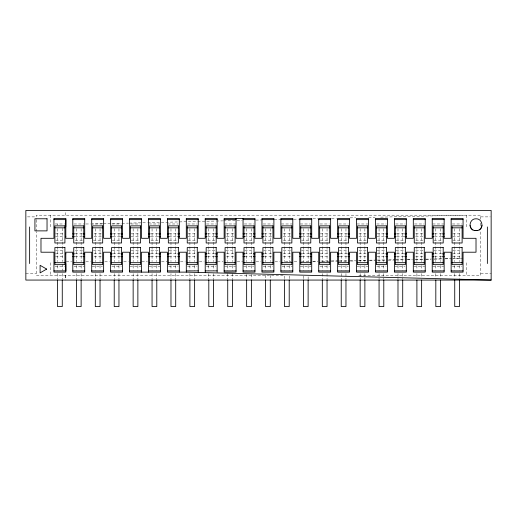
<?xml version="1.0" encoding="UTF-8"?>
<svg xmlns="http://www.w3.org/2000/svg" width="517" height="517" viewBox="0 0 517 517"><rect width="100%" height="100%" fill="white"/><g stroke="black" fill="none" stroke-linecap="round" stroke-linejoin="round"><path stroke-width="0.39" stroke-dasharray="2.58 1.94" d="M65.375 215.182L65.426 211.24M102.618 223.725L92.142 223.977L102.418 223.977M103.426 223.712L121.159 223.292M121.967 223.273L128.416 223.118M129.218 223.098L146.951 222.678M147.759 222.659L196.925 221.496M197.733 221.476L215.466 221.056M216.268 221.037L222.717 220.888M223.525 220.869L242.066 220.429M255.766 220.1L261.408 219.971M274.301 219.667L279.949 219.531M293.65 219.208L298.483 219.092M312.992 218.749L317.832 218.633M331.533 218.31L336.367 218.193M350.074 217.87L355.715 217.735M368.608 217.431L375.058 217.276M380.699 217.146L463.723 215.182M322.362 261.738L330.389 261.55M331.197 261.531L338.422 261.363M339.23 261.344L349.666 261.098M350.468 261.079L355.289 260.969M358.501 260.891L366.534 260.704M369.745 260.626L374.567 260.516M377.778 260.439L385.01 260.271M388.222 260.2L395.447 260.032M396.255 260.012L404.288 259.825M407.499 259.747L412.314 259.637M415.532 259.56L425.168 259.334M425.969 259.314L430.79 259.204M434.002 259.127L442.035 258.939M445.247 258.868L450.068 258.752M462.915 258.455L453.28 258.681L461.3 258.481M285.345 261.738L291 261.634M294.225 261.57L298.264 261.499M301.489 261.434L309.56 261.285M312.791 261.227L317.632 261.137M320.863 261.079L330.544 260.898M331.352 260.885L338.616 260.749M339.423 260.736L349.111 260.555M349.919 260.542L355.567 260.439M358.798 260.374L366.062 260.245M369.287 260.18L376.55 260.051M377.358 260.032L385.43 259.883M388.661 259.825L395.117 259.702M395.925 259.689L406.414 259.495M407.222 259.482L412.062 259.392M415.293 259.334L424.98 259.153M425.788 259.14L431.437 259.03M434.661 258.972L441.925 258.836M445.156 258.778L452.42 258.642M27.453 216.882L36.255 216.882M480.745 216.882L490.349 216.882M55.157 223.977L64.644 223.977M74.015 223.977L84.29 223.977M85.861 223.977L90.572 223.977M111.846 223.977L121.333 223.977M130.769 223.977L140.249 223.977M148.896 223.977L159.96 223.977M167.812 223.977L178.087 223.977M187.516 223.977L197.003 223.977M206.432 223.977L215.919 223.977M224.559 223.977L235.629 223.977M244.27 223.977L253.757 223.977M263.185 223.977L272.672 223.977M281.313 223.977L292.376 223.977M300.228 223.977L310.504 223.977M319.939 223.977L329.419 223.977M338.855 223.977L348.342 223.977M356.982 223.977L368.046 223.977M376.686 223.977L386.173 223.977M395.608 223.977L405.089 223.977M414.524 223.977L424.011 223.977M432.651 223.977L443.715 223.977M452.356 223.977L461.843 223.977M55.532 233.858L64.27 233.858M75.185 233.858L82.332 233.858M94.1 233.858L101.248 233.858M113.016 233.858L120.17 233.858M131.137 233.858L139.881 233.858M150.854 233.858L158.002 233.858M168.975 233.858L176.917 233.858M187.891 233.858L196.628 233.858M207.601 233.858L215.55 233.858M226.517 233.858L233.671 233.858M244.644 233.858L252.587 233.858M264.355 233.858L272.297 233.858M283.271 233.858L290.418 233.858M302.187 233.858L309.34 233.858M320.307 233.858L329.051 233.858M340.024 233.858L347.967 233.858M358.94 233.858L366.088 233.858M377.061 233.858L385.003 233.858M396.772 233.858L403.926 233.858M415.687 233.858L423.636 233.858M434.61 233.858L441.757 233.858M452.73 233.858L461.468 233.858M55.532 236.696L64.27 236.696M75.185 236.696L82.332 236.696M94.1 236.696L101.248 236.696M113.016 236.696L120.17 236.696M131.137 236.696L139.881 236.696M150.854 236.696L158.002 236.696M168.975 236.696L176.917 236.696M187.891 236.696L196.628 236.696M207.601 236.696L215.55 236.696M226.517 236.696L233.671 236.696M244.644 236.696L252.587 236.696M264.355 236.696L272.297 236.696M283.271 236.696L290.418 236.696M302.187 236.696L309.34 236.696M320.307 236.696L329.051 236.696M340.024 236.696L347.967 236.696M358.94 236.696L366.088 236.696M377.061 236.696L385.003 236.696M396.772 236.696L403.926 236.696M415.687 236.696L423.636 236.696M434.61 236.696L441.757 236.696M452.73 236.696L461.468 236.696M55.662 240.166L64.14 240.166M75.288 240.166L82.998 240.166M93.435 240.166L101.145 240.166M112.351 240.166L120.836 240.166M131.266 240.166L139.752 240.166M150.958 240.166L158.667 240.166M169.104 240.166L176.814 240.166M188.02 240.166L196.505 240.166M207.705 240.166L215.421 240.166M225.851 240.166L233.568 240.166M244.767 240.166L253.252 240.166M263.689 240.166L272.168 240.166M283.374 240.166L291.09 240.166M301.521 240.166L309.231 240.166M320.437 240.166L328.922 240.166M339.352 240.166L347.838 240.166M359.044 240.166L366.753 240.166M377.19 240.166L384.9 240.166M396.106 240.166L404.591 240.166M415.797 240.166L423.507 240.166M433.937 240.166L441.654 240.166M452.86 240.166L461.338 240.166M55.662 250.351L64.14 250.351M75.288 250.351L82.998 250.351M93.435 250.351L101.145 250.351M112.351 250.351L120.836 250.351M131.266 250.351L139.752 250.351M150.958 250.351L158.667 250.351M169.104 250.351L176.814 250.351M188.02 250.351L196.505 250.351M207.705 250.351L215.421 250.351M225.851 250.351L233.568 250.351M244.767 250.351L253.252 250.351M263.689 250.351L272.168 250.351M283.374 250.351L291.09 250.351M301.521 250.351L309.231 250.351M320.437 250.351L328.922 250.351M339.352 250.351L347.838 250.351M359.044 250.351L366.753 250.351M377.19 250.351L384.9 250.351M396.106 250.351L404.591 250.351M415.797 250.351L423.507 250.351M433.937 250.351L441.654 250.351M452.86 250.351L461.338 250.351M55.532 253.821L64.27 253.821M75.185 253.821L82.332 253.821M94.1 253.821L101.248 253.821M113.016 253.821L120.17 253.821M131.137 253.821L139.881 253.821M150.854 253.821L158.002 253.821M168.975 253.821L176.917 253.821M187.891 253.821L196.628 253.821M207.601 253.821L215.55 253.821M226.517 253.821L233.671 253.821M244.644 253.821L252.587 253.821M264.355 253.821L272.297 253.821M283.271 253.821L290.418 253.821M302.187 253.821L309.34 253.821M320.307 253.821L329.051 253.821M340.024 253.821L347.967 253.821M358.94 253.821L366.088 253.821M377.061 253.821L385.003 253.821M396.772 253.821L403.926 253.821M415.687 253.821L423.636 253.821M434.61 253.821L441.757 253.821M452.73 253.821L461.468 253.821M55.532 256.658L64.27 256.658M75.185 256.658L82.332 256.658M94.1 256.658L101.248 256.658M113.016 256.658L120.17 256.658M131.137 256.658L139.881 256.658M150.854 256.658L158.002 256.658M168.975 256.658L176.917 256.658M187.891 256.658L196.628 256.658M207.601 256.658L215.55 256.658M226.517 256.658L233.671 256.658M244.644 256.658L252.587 256.658M264.355 256.658L272.297 256.658M283.271 256.658L290.418 256.658M302.187 256.658L309.34 256.658M320.307 256.658L329.051 256.658M340.024 256.658L347.967 256.658M358.94 256.658L366.088 256.658M377.061 256.658L385.003 256.658M396.772 256.658L403.926 256.658M415.687 256.658L423.636 256.658M434.61 256.658L441.757 256.658M452.73 256.658L461.468 256.658M66.215 261.809L71.669 261.809M85.861 261.809L90.572 261.809M104.777 261.809L109.488 261.809M123.699 261.809L128.403 261.809M141.826 261.809L147.326 261.809M161.53 261.809L167.023 261.809M180.446 261.809L185.157 261.809M199.362 261.809L204.073 261.809M217.495 261.809L222.989 261.809M237.2 261.809L242.693 261.809M256.115 261.809L260.827 261.809M275.031 261.809L279.742 261.809M312.869 261.809L317.574 261.809M55.157 266.539L64.644 266.539M74.015 266.539L84.29 266.539M92.142 266.539L102.418 266.539M111.846 266.539L121.333 266.539M129.974 266.539L141.044 266.539M148.896 266.539L159.96 266.539M168.6 266.539L178.087 266.539M187.516 266.539L197.003 266.539M206.432 266.539L215.919 266.539M224.559 266.539L235.629 266.539M243.481 266.539L253.757 266.539M263.185 266.539L272.672 266.539M282.101 266.539L292.376 266.539M300.228 266.539L311.299 266.539M319.939 266.539L329.419 266.539M338.066 266.539L348.342 266.539M356.982 266.539L368.046 266.539M376.686 266.539L386.173 266.539M394.814 266.539L405.089 266.539M413.729 266.539L424.8 266.539M432.651 266.539L443.715 266.539M452.356 266.539L461.843 266.539M25.85 273.635L36.255 273.635M480.745 273.635L491.15 273.635M283.096 275.335L36.255 275.335L36.255 232.068M358.843 275.335L480.745 275.335L480.745 230.472M480.745 219.279L480.745 215.182L36.255 215.182L36.255 219.279M480.745 223.06L480.745 226.885M466.56 215.182L466.56 227.706M466.56 262.81L466.56 275.335M459.464 228.708L459.464 261.583M459.464 265.596L459.464 270.417M459.464 273.629L459.464 278.521M454.734 228.708L454.734 261.583M454.734 265.596L454.734 270.417M454.734 273.629L454.734 277.719M440.549 228.708L440.549 261.583M440.549 265.596L440.549 270.417M440.549 273.629L440.549 277.719M435.818 228.708L435.818 261.583M435.818 265.596L435.818 270.417M435.818 273.629L435.818 277.719M421.633 228.708L421.633 261.583M421.633 265.596L421.633 270.417M421.633 273.629L421.633 276.918M416.902 228.708L416.902 261.583M416.902 265.596L416.902 270.417M416.902 273.629L416.902 276.918M402.711 228.708L402.711 261.583M402.711 265.596L402.711 270.417M402.711 273.629L402.711 279.322M397.987 228.708L397.987 261.583M397.987 265.596L397.987 270.417M397.987 273.629L397.987 279.322M383.795 228.708L383.795 261.583M383.795 265.596L383.795 270.417M383.795 273.629L383.795 279.322M379.064 228.708L379.064 261.583M379.064 265.596L379.064 270.417M379.064 273.629L379.064 279.322M364.879 228.708L364.879 261.583M364.879 265.596L364.879 270.417M364.879 273.629L364.879 279.322M360.149 228.708L360.149 261.583M360.149 265.596L360.149 270.417M360.149 273.629L360.149 279.322M345.963 228.708L345.963 261.583M345.963 265.596L345.963 270.514M345.963 273.629L345.963 279.322M341.233 228.708L341.233 261.583M341.233 265.596L341.233 270.417M341.233 273.629L341.233 279.322M327.048 228.708L327.048 261.583M327.048 265.596L327.048 270.417M327.048 273.629L327.048 279.322M322.317 228.708L322.317 261.583M322.317 265.596L322.317 270.417M322.317 273.629L322.317 279.322M308.126 228.708L308.126 261.583M308.126 265.596L308.126 270.417M308.126 276.841L308.126 279.322M303.395 228.708L303.395 261.583M303.395 265.596L303.395 270.417M303.395 276.039L303.395 279.322M289.21 228.708L289.21 261.583M289.21 265.596L289.21 270.417M289.21 276.039L289.21 279.322M284.479 228.708L284.479 261.583M284.479 265.596L284.479 270.417M284.479 276.039L284.479 279.322M270.294 228.708L270.294 261.583M270.294 265.596L270.294 270.417M270.294 275.231L270.294 279.322M265.564 228.708L265.564 261.583M265.564 265.596L265.564 270.417M265.564 275.231L265.564 279.322M251.378 228.708L251.378 261.583M251.378 265.596L251.378 270.417M251.378 274.43L251.378 279.322M246.648 228.708L246.648 261.583M246.648 265.596L246.648 270.417M246.648 274.43L246.648 279.322M232.456 228.708L232.456 261.583M232.456 265.596L232.456 270.514M232.456 273.629L232.456 279.322M227.732 228.708L227.732 261.583M227.732 265.596L227.732 270.417M227.732 273.629L227.732 279.322M213.54 228.708L213.54 261.583M213.54 265.596L213.54 270.417M213.54 273.629L213.54 279.322M208.81 228.708L208.81 261.583M208.81 265.596L208.81 270.417M208.81 273.629L208.81 279.322M194.625 228.708L194.625 261.583M194.625 265.596L194.625 270.417M194.625 273.629L194.625 279.322M189.894 228.708L189.894 261.583M189.894 265.596L189.894 270.417M189.894 273.629L189.894 279.322M175.709 228.708L175.709 261.583M175.709 265.596L175.709 270.417M175.709 273.629L175.709 279.322M170.978 228.708L170.978 261.583M170.978 265.596L170.978 270.417M170.978 273.629L170.978 279.322M156.793 228.708L156.793 261.583M156.793 265.596L156.793 270.417M156.793 273.629L156.793 279.322M152.063 228.708L152.063 261.583M152.063 265.596L152.063 270.417M152.063 273.629L152.063 279.322M137.871 228.708L137.871 261.583M137.871 265.596L137.871 270.514M137.871 273.629L137.871 279.322M133.147 228.708L133.147 261.583M133.147 265.596L133.147 270.417M133.147 273.629L133.147 279.322M118.955 228.708L118.955 261.583M118.955 265.596L118.955 270.417M118.955 273.629L118.955 279.322M114.225 228.708L114.225 261.583M114.225 265.596L114.225 270.417M114.225 273.629L114.225 279.322M100.04 228.708L100.04 261.583M100.04 265.596L100.04 270.417M100.04 273.629L100.04 279.322M95.309 228.708L95.309 261.583M95.309 265.596L95.309 270.417M95.309 273.629L95.309 279.322M81.124 228.708L81.124 261.583M81.124 265.596L81.124 270.417M81.124 273.629L81.124 279.322M76.393 228.708L76.393 261.583M76.393 265.596L76.393 270.417M76.393 273.629L76.393 279.322M65.801 275.335L65.801 279.277M65.433 275.335L65.433 280.065M62.266 228.327L62.266 261.583M62.266 264.361L62.266 270.417M62.266 273.629L62.266 279.322M57.536 223.977L57.536 225.141M57.536 228.708L57.536 261.583M57.536 265.596L57.536 270.417M57.536 273.629L57.536 279.322M50.44 215.182L50.44 227.745M50.44 262.772L50.44 275.335M36.255 219.912L36.255 231.267"/><path stroke-width="0.78" d="M65.801 226.957L65.859 218.394L53.942 218.394L53.942 238.305L40.985 238.305L40.985 252.212L53.942 252.212L53.942 272.123L65.859 272.123L65.801 263.56M65.859 236.696L65.801 238.305L72.8 238.305L72.8 218.394L84.717 218.394L84.717 238.305L91.716 238.305L91.716 218.394L103.633 218.394L103.633 238.305L110.632 238.305L110.632 218.394L122.548 218.394L122.548 238.305L129.547 238.305L129.547 218.394L141.471 218.394L141.471 238.305L148.469 238.305L148.469 218.394L160.386 218.394L160.386 238.305L167.385 238.305L167.385 218.394L179.302 218.394L179.302 238.305L186.301 238.305L186.301 218.394L198.218 218.394L198.218 238.305L205.217 238.305L205.217 218.394L217.134 218.394L217.134 238.305L224.139 238.305L224.139 218.394L254.971 218.394L254.971 238.305L261.97 238.305L261.97 218.394L273.887 218.394L273.887 238.305L280.886 238.305L280.886 218.394L292.803 218.394L292.803 238.305L299.802 238.305L299.802 218.394L311.719 218.394L311.719 238.305L318.724 238.305L318.724 218.394L330.641 218.394L330.641 238.305L337.64 238.305L337.64 218.394L349.557 218.394L349.557 238.305L356.556 238.305L356.556 218.394L368.472 218.394L368.472 238.305L375.471 238.305L375.471 218.394L387.388 218.394L387.388 238.305L394.387 238.305L394.387 218.394L406.304 218.394L406.304 238.305L413.309 238.305L413.309 218.394L425.226 218.394L425.226 238.305L432.225 238.305L432.225 218.394L444.142 218.394L444.142 238.305L451.141 238.305L451.141 218.394L463.058 218.394L463.058 238.305L476.015 238.305L476.015 252.212L463.058 252.212L463.058 272.123L451.141 272.123L451.141 252.212L444.142 252.212L444.142 272.123L432.225 272.123L432.225 252.212L425.226 252.212L425.226 272.123L413.309 272.123L413.309 252.212L406.304 252.212L406.304 272.123L394.387 272.123L394.387 252.212L387.388 252.212L387.388 272.123L375.471 272.123L375.471 252.212L368.472 252.212L368.472 272.123L356.556 272.123L356.556 252.212L349.557 252.212L349.557 272.123L337.64 272.123L337.64 252.212L330.641 252.212L330.641 272.123L318.724 272.123L318.724 252.212L311.719 252.212L311.719 272.123L299.802 272.123L299.802 252.212L292.803 252.212L292.803 272.123L280.886 272.123L280.886 252.212L273.887 252.212L273.887 272.123L261.97 272.123L261.97 252.212L254.971 252.212L254.971 272.123L243.055 272.123L243.055 252.212L236.056 252.212L236.056 272.123L224.139 272.123L224.139 252.212L217.134 252.212L217.134 272.123M482.025 225.548L480.791 228.546L478.69 230.259C484.313 227.848 482.225 218.471 476.015 218.775C469.798 218.471 467.723 227.868 473.359 230.265L471.246 228.553L470.005 225.548M29.631 263.56L29.631 226.957M487.369 226.957L487.369 263.56M53.942 219.628L65.859 219.628L65.801 236.786M72.8 219.628L84.717 219.628M91.716 219.628L103.633 219.628M110.632 219.628L122.548 219.628M129.547 219.628L141.471 219.628M148.469 219.628L160.386 219.628M167.385 219.628L179.302 219.628M186.301 219.628L198.218 219.628M205.217 219.628L217.134 219.628M224.139 219.628L236.056 219.628M243.055 219.628L254.971 219.628M261.97 219.628L273.887 219.628M280.886 219.628L292.803 219.628M299.802 219.628L311.719 219.628M318.724 219.628L330.641 219.628M337.64 219.628L349.557 219.628M356.556 219.628L368.472 219.628M375.471 219.628L387.388 219.628M394.387 219.628L406.304 219.628M413.309 219.628L425.226 219.628M432.225 219.628L444.142 219.628M451.141 219.628L463.058 219.628M54.886 227.829L64.916 227.829M73.744 227.829L83.773 227.829M92.659 227.829L102.689 227.829M111.582 227.829L121.605 227.829M130.497 227.829L140.521 227.829M149.413 227.829L159.436 227.829M168.329 227.829L178.359 227.829M187.244 227.829L197.274 227.829M206.167 227.829L216.19 227.829M225.082 227.829L235.106 227.829M243.998 227.829L254.021 227.829M262.914 227.829L272.944 227.829M281.83 227.829L291.859 227.829M300.752 227.829L310.775 227.829M319.668 227.829L329.691 227.829M338.583 227.829L348.613 227.829M357.499 227.829L367.529 227.829M376.421 227.829L386.445 227.829M395.337 227.829L405.36 227.829M414.253 227.829L424.276 227.829M433.168 227.829L443.198 227.829M452.084 227.829L462.114 227.829M72.8 233.858L74.39 233.858M83.127 233.858L84.717 233.858M110.632 233.858L112.221 233.858M120.965 233.858L122.548 233.858M148.469 233.858L150.059 233.858M158.797 233.858L160.386 233.858M167.385 233.858L168.975 233.858M177.712 233.858L179.302 233.858M205.217 233.858L206.806 233.858M215.55 233.858L217.134 233.858M243.055 233.858L244.644 233.858M253.382 233.858L254.971 233.858M261.97 233.858L263.56 233.858M299.802 233.858L301.392 233.858M310.135 233.858L311.719 233.858M337.64 233.858L339.23 233.858M347.967 233.858L349.557 233.858M385.798 233.858L387.388 233.858M394.387 233.858L395.977 233.858M404.721 233.858L406.304 233.858M432.225 233.858L433.815 233.858M442.552 233.858L444.142 233.858M72.8 236.696L74.39 236.696M83.127 236.696L84.717 236.696M110.632 236.696L112.221 236.696M120.965 236.696L122.548 236.696M148.469 236.696L150.059 236.696M158.797 236.696L160.386 236.696M167.385 236.696L168.975 236.696M177.712 236.696L179.302 236.696M205.217 236.696L206.806 236.696M215.55 236.696L217.134 236.696M243.055 236.696L244.644 236.696M253.382 236.696L254.971 236.696M261.97 236.696L263.56 236.696M299.802 236.696L301.392 236.696M310.135 236.696L311.719 236.696M337.64 236.696L339.23 236.696M347.967 236.696L349.557 236.696M385.798 236.696L387.388 236.696M394.387 236.696L395.977 236.696M404.721 236.696L406.304 236.696M432.225 236.696L433.815 236.696M442.552 236.696L444.142 236.696M72.8 253.821L74.39 253.821M83.127 253.821L84.717 253.821M110.632 253.821L112.221 253.821M120.965 253.821L122.548 253.821M148.469 253.821L150.059 253.821M158.797 253.821L160.386 253.821M167.385 253.821L168.975 253.821M177.712 253.821L179.302 253.821M205.217 253.821L206.806 253.821M215.55 253.821L217.134 253.821M243.055 253.821L244.644 253.821M253.382 253.821L254.971 253.821M261.97 253.821L263.56 253.821M299.802 253.821L301.392 253.821M310.135 253.821L311.719 253.821M337.64 253.821L339.23 253.821M347.967 253.821L349.557 253.821M385.798 253.821L387.388 253.821M394.387 253.821L395.977 253.821M404.721 253.821L406.304 253.821M432.225 253.821L433.815 253.821M442.552 253.821L444.142 253.821M72.8 256.658L74.39 256.658M83.127 256.658L84.717 256.658M110.632 256.658L112.221 256.658M120.965 256.658L122.548 256.658M148.469 256.658L150.059 256.658M158.797 256.658L160.386 256.658M167.385 256.658L168.975 256.658M177.712 256.658L179.302 256.658M205.217 256.658L206.806 256.658M215.55 256.658L217.134 256.658M243.055 256.658L244.644 256.658M253.382 256.658L254.971 256.658M261.97 256.658L263.56 256.658M299.802 256.658L301.392 256.658M310.135 256.658L311.719 256.658M337.64 256.658L339.23 256.658M347.967 256.658L349.557 256.658M385.798 256.658L387.388 256.658M394.387 256.658L395.977 256.658M404.721 256.658L406.304 256.658M432.225 256.658L433.815 256.658M442.552 256.658L444.142 256.658M54.886 262.688L64.916 262.688M73.744 262.688L83.773 262.688M92.659 262.688L102.689 262.688M111.582 262.688L121.605 262.688M130.497 262.688L140.521 262.688M149.413 262.688L159.436 262.688M168.329 262.688L178.359 262.688M187.244 262.688L197.274 262.688M206.167 262.688L216.19 262.688M225.082 262.688L235.106 262.688M243.998 262.688L254.021 262.688M262.914 262.688L272.944 262.688M281.83 262.688L291.859 262.688M300.752 262.688L310.775 262.688M319.668 262.688L329.691 262.688M338.583 262.688L348.613 262.688M357.499 262.688L367.529 262.688M376.421 262.688L386.445 262.688M395.337 262.688L405.36 262.688M414.253 262.688L424.276 262.688M433.168 262.688L443.198 262.688M452.084 262.688L462.114 262.688M53.942 270.889L65.859 270.889L65.801 253.731M72.8 270.889L84.717 270.889M91.716 270.889L103.633 270.889M110.632 270.889L122.548 270.889M129.547 270.889L141.471 270.889M148.469 270.889L160.386 270.889M167.385 270.889L179.302 270.889M186.301 270.889L198.218 270.889M205.217 270.889L217.134 270.889M224.139 270.889L236.056 270.889M243.055 270.889L254.971 270.889M261.97 270.889L273.887 270.889M280.886 270.889L292.803 270.889M299.802 270.889L311.719 270.889M318.724 270.889L330.641 270.889M337.64 270.889L349.557 270.889M356.556 270.889L368.472 270.889M375.471 270.889L387.388 270.889M394.387 270.889L406.304 270.889M413.309 270.889L425.226 270.889M432.225 270.889L444.142 270.889M451.141 270.889L463.058 270.889M491.15 280.065L25.85 280.065L25.85 210.451L491.15 210.451L491.15 280.065L186.301 272.123L167.385 272.123L167.385 252.212L160.386 252.212L160.386 272.123L129.547 272.123L129.547 252.212L122.548 252.212L122.548 272.123L110.632 272.123L110.632 252.212L103.633 252.212L103.633 272.123L91.716 272.123L91.716 252.212L84.717 252.212L84.717 272.123L72.8 272.123L72.8 252.212L65.801 252.212L65.859 253.821M459.464 280.052L459.464 306.549L454.734 306.549L454.734 280.052M440.549 280.052L440.549 306.549L435.818 306.549L435.818 280.052M421.633 280.052L421.633 306.549L416.902 306.549L416.902 280.052M402.711 280.052L402.711 306.549L397.987 306.549L397.987 280.052M383.795 280.052L383.795 306.549L379.064 306.549L379.064 280.052M364.879 280.052L364.879 306.549L360.149 306.549L360.149 280.052M345.963 280.052L345.963 306.549L341.233 306.549L341.233 280.052M327.048 280.052L327.048 306.549L322.317 306.549L322.317 280.052M308.126 280.052L308.126 306.549L303.395 306.549L303.395 280.052M289.21 280.052L289.21 306.549L284.479 306.549L284.479 280.052M270.294 280.052L270.294 306.549L265.564 306.549L265.564 280.052M251.378 280.052L251.378 306.549L246.648 306.549L246.648 280.052M243.055 218.394L243.055 238.305L236.056 238.305L236.056 218.394M232.456 280.052L232.456 306.549L227.732 306.549L227.732 280.052M213.54 280.052L213.54 306.549L208.81 306.549L208.81 280.052M205.217 272.123L205.217 252.212L198.218 252.212L198.218 272.123M194.625 280.052L194.625 306.549L189.894 306.549L189.894 280.052M186.301 272.123L186.301 252.212L179.302 252.212L179.302 272.123M175.709 280.052L175.709 306.549L170.978 306.549L170.978 280.052M156.793 280.052L156.793 306.549L152.063 306.549L152.063 280.052M148.469 272.123L148.469 252.212L141.471 252.212L141.471 272.123M137.871 280.052L137.871 306.549L133.147 306.549L133.147 280.052M118.955 280.052L118.955 306.549L114.225 306.549L114.225 280.052M100.04 280.052L100.04 306.549L95.309 306.549L95.309 280.052M81.124 280.052L81.124 306.549L76.393 306.549L76.393 280.052M62.266 280.052L62.266 306.549L57.536 306.549L57.536 280.052M46.659 269.092L40.106 272.879L40.106 265.311L46.659 269.092M477.837 230.601L474.212 230.608L477.837 230.601M47.034 218.775L34.93 218.775L34.93 230.879L47.034 230.879L47.034 218.775M64.916 225.871L54.886 225.871L54.886 242.984L64.916 242.984L64.916 225.871M83.773 225.871L73.744 225.871L73.744 242.984L83.773 242.984L83.773 225.871M102.689 225.871L92.659 225.871L92.659 242.984L102.689 242.984L102.689 225.871M121.605 225.871L111.582 225.871L111.582 242.984L121.605 242.984L121.605 225.871M140.521 225.871L130.497 225.871L130.497 242.984L140.521 242.984L140.521 225.871M159.436 225.871L149.413 225.871L149.413 242.984L159.436 242.984L159.436 225.871M178.359 225.871L168.329 225.871L168.329 242.984L178.359 242.984L178.359 225.871M197.274 225.871L187.244 225.871L187.244 242.984L197.274 242.984L197.274 225.871M216.19 225.871L206.167 225.871L206.167 242.984L216.19 242.984L216.19 225.871M235.106 225.871L225.082 225.871L225.082 242.984L235.106 242.984L235.106 225.871M254.021 225.871L243.998 225.871L243.998 242.984L254.021 242.984L254.021 225.871M272.944 225.871L262.914 225.871L262.914 242.984L272.944 242.984L272.944 225.871M291.859 225.871L281.83 225.871L281.83 242.984L291.859 242.984L291.859 225.871M310.775 225.871L300.752 225.871L300.752 242.984L310.775 242.984L310.775 225.871M329.691 225.871L319.668 225.871L319.668 242.984L329.691 242.984L329.691 225.871M348.613 225.871L338.583 225.871L338.583 242.984L348.613 242.984L348.613 225.871M367.529 225.871L357.499 225.871L357.499 242.984L367.529 242.984L367.529 225.871M386.445 225.871L376.421 225.871L376.421 242.984L386.445 242.984L386.445 225.871M405.36 225.871L395.337 225.871L395.337 242.984L405.36 242.984L405.36 225.871M424.276 225.871L414.253 225.871L414.253 242.984L424.276 242.984L424.276 225.871M443.198 225.871L433.168 225.871L433.168 242.984L443.198 242.984L443.198 225.871M462.114 225.871L452.084 225.871L452.084 242.984L462.114 242.984L462.114 225.871M64.916 247.527L54.886 247.527L54.886 264.646L64.916 264.646L64.916 247.527M83.773 247.527L73.744 247.527L73.744 264.646L83.773 264.646L83.773 247.527M102.689 247.527L92.659 247.527L92.659 264.646L102.689 264.646L102.689 247.527M121.605 247.527L111.582 247.527L111.582 264.646L121.605 264.646L121.605 247.527M140.521 247.527L130.497 247.527L130.497 264.646L140.521 264.646L140.521 247.527M159.436 247.527L149.413 247.527L149.413 264.646L159.436 264.646L159.436 247.527M178.359 247.527L168.329 247.527L168.329 264.646L178.359 264.646L178.359 247.527M197.274 247.527L187.244 247.527L187.244 264.646L197.274 264.646L197.274 247.527M216.19 247.527L206.167 247.527L206.167 264.646L216.19 264.646L216.19 247.527M235.106 247.527L225.082 247.527L225.082 264.646L235.106 264.646L235.106 247.527M254.021 247.527L243.998 247.527L243.998 264.646L254.021 264.646L254.021 247.527M272.944 247.527L262.914 247.527L262.914 264.646L272.944 264.646L272.944 247.527M291.859 247.527L281.83 247.527L281.83 264.646L291.859 264.646L291.859 247.527M310.775 247.527L300.752 247.527L300.752 264.646L310.775 264.646L310.775 247.527M329.691 247.527L319.668 247.527L319.668 264.646L329.691 264.646L329.691 247.527M348.613 247.527L338.583 247.527L338.583 264.646L348.613 264.646L348.613 247.527M367.529 247.527L357.499 247.527L357.499 264.646L367.529 264.646L367.529 247.527M386.445 247.527L376.421 247.527L376.421 264.646L386.445 264.646L386.445 247.527M405.36 247.527L395.337 247.527L395.337 264.646L405.36 264.646L405.36 247.527M424.276 247.527L414.253 247.527L414.253 264.646L424.276 264.646L424.276 247.527M443.198 247.527L433.168 247.527L433.168 264.646L443.198 264.646L443.198 247.527M462.114 247.527L452.084 247.527L452.084 264.646L462.114 264.646L462.114 247.527"/></g></svg>
